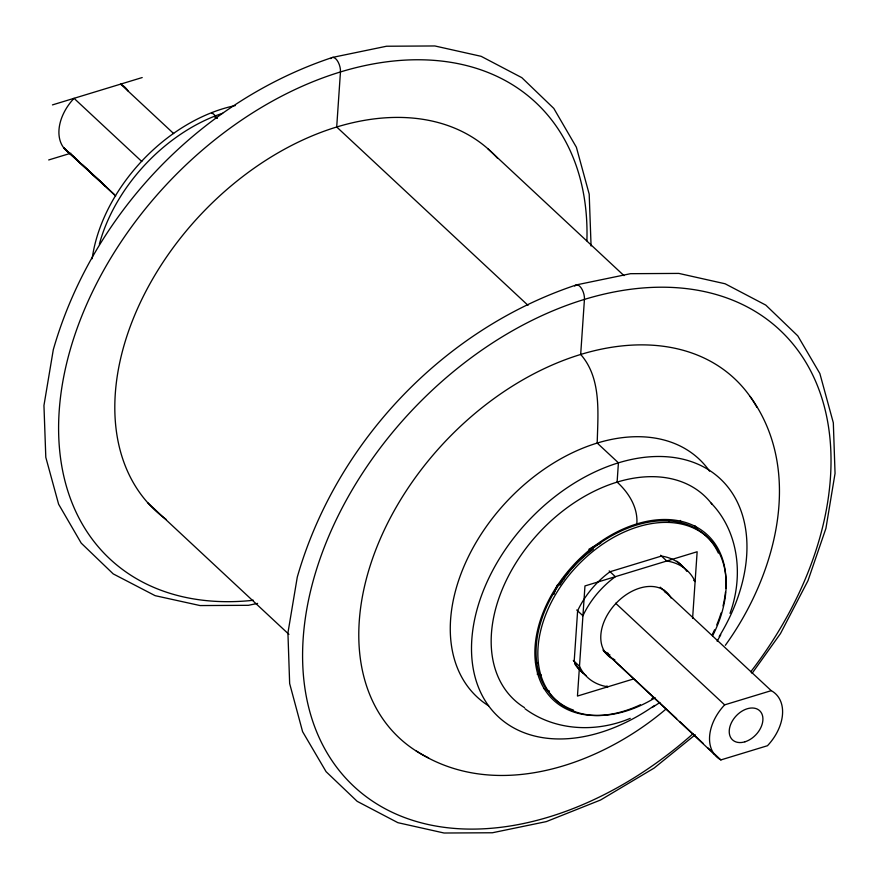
<?xml version="1.0" encoding="UTF-8"?>
<svg xmlns="http://www.w3.org/2000/svg" width="879" height="879" viewBox="0 0 879 879"><rect width="100%" height="100%" fill="white"/><g stroke="black" fill="none" stroke-linecap="round" stroke-linejoin="round"><path stroke-width="1.32" d="M636.825 523.906C638.132 507.622 628.738 492.669 617.102 482.099L618.42 462.826L597.204 443.049C597.907 413.537 601.741 378.311 580.678 354.446L584.436 299.387A9.966 4.681 73 0 0 581.019 287.708A9.966 4.681 73 0 0 574.778 286.093M574.185 661.283L577.624 610.817M692.597 618.355L697.146 551.748L584.964 585.941L577.459 696.058L633.55 678.962M730.009 613.344C743.502 576.734 739.085 531.971 711.144 503.129M717.121 641.231L720.78 634.759M725.329 645.318C775.509 575.899 804.593 471.605 750.128 396.451M752.039 673.402L780.486 633.561L807.988 580.667L825.919 528.4L835.05 473.44L833.325 422.799L819.854 373.52L797.791 335.877L765.796 305.112L725.12 283.774L678.83 273.413L630.518 273.688L576.624 284.84M666.381 708.738C600.291 765.235 495.404 802.549 416.141 750.853M695.234 734.767L654.119 768.081L600.555 800.011L546.298 821.612L492.383 832.765L444.082 833.017L397.879 822.678L357.182 801.34L326.098 771.696L302.596 731.669L289.652 683.554L287.927 632.924L297.278 577.129C335.8 442.675 442.928 329.504 575.756 285.126M652.207 707.485L659.865 702.53M331.779 57.673C198.951 102.052 91.823 215.223 53.3 349.677L43.95 405.472L45.807 457.344L58.618 504.216L81.22 543.134L113.204 573.888L155.122 595.665L200.093 605.565L248.405 605.312L257.602 603.401M630.232 718.363C596.325 732.723 555.22 731.075 525.016 708.749M52.454 104.898L142.2 77.55M48.697 159.956L70.814 153.221M561.626 579.58L564.23 578.789M610.048 571.735L661.458 556.066A73.1 50.125 -47 0 1 686.84 571.372M615.619 603.225L724.648 704.859L771.235 690.663A43.17 29.6 -47 0 1 767.477 745.722L720.89 759.917L708.122 748.018M332.636 57.388L386.54 46.235L434.852 45.961L481.143 56.322L521.818 77.66L553.814 108.425L576.382 147.243L589.194 194.127L591.073 245.988M67.815 151.825L105.634 186.348L63.651 147.705L115.676 196.028M487.768 148.639L623.991 275.632M528.004 305.343L336.701 126.994L340.459 71.935A9.966 4.681 73 0 0 337.031 60.255A9.966 4.681 73 0 0 330.801 58.64M693.784 580.338L695.113 581.568A73.067 50.103 -47 0 0 666.754 561L660.568 555.242M173.657 133.564L120.621 84.12A43.17 29.6 -47 0 1 128.07 90.976M660.25 587.194L771.235 690.663M609.169 570.91L615.355 576.679A73.067 50.103 -47 0 0 582.909 615.772L576.745 609.993M141.805 161.505L74.034 98.327A43.17 29.6 -47 0 0 68.793 152.506M71.254 154.297L79.11 161.626M82.066 164.373L114.479 194.589M603.027 650.042L676.687 718.714M679.643 721.461L703.211 743.436M606.96 685.972L607.839 686.796A73.067 50.103 -47 0 1 579.47 666.26L573.306 660.459M147.705 502.711L288.927 634.363M603.423 650.493L714.264 754.248M216.673 118.39L215.443 115.852L211.905 112.556A13.284 9.109 -47 0 0 212.169 113.633M720.89 759.917A43.17 29.6 -47 0 1 724.648 704.859M99.36 244.175A146.101 100.173 -47 0 1 222.651 113.248M217.322 118.225A13.284 9.109 -47 0 1 214.894 117.281M92.152 258.745A146.101 100.173 -47 0 1 235.418 105.546M559.846 585.084A83.011 56.915 -47 0 1 593.325 549.243M553.891 594.402A59.772 40.983 -47 0 1 557.638 584.546M588.831 549.331A59.772 40.983 -47 0 1 600.72 543.266M606.642 652.811A43.17 29.6 -47 0 1 604.719 651.822M655.174 697.739A111.237 76.275 -47 0 1 537.849 652.284A111.237 76.275 -47 0 1 657.997 522.763A111.237 76.275 -47 0 1 712.561 635.869M663.843 590.073A43.17 29.6 -47 0 1 665.502 592.644M610.004 654.987A43.17 29.6 -47 0 1 604.488 652.119M573.558 710.166A111.237 76.275 -47 0 1 573.8 565.988A111.237 76.275 -47 0 1 718.341 553.045M608.235 653.339A43.17 29.6 -47 0 1 603.565 651.053M577.569 610.861A73.1 50.125 -47 0 1 609.982 571.757M614.828 659.755A43.17 29.6 -47 0 1 615.135 604.28A43.17 29.6 -47 0 1 671.018 597.995M586.249 675.643A73.133 50.136 -47 0 1 574.251 661.458M676.775 561.187A73.056 50.092 -47 0 1 683.291 567.351M583.678 673.435A73.056 50.092 -47 0 1 574.569 663.612M253.427 600.269A312.133 214.015 -47 0 1 63.211 379.442A312.133 214.015 -47 0 1 351.402 68.826A312.133 214.015 -47 0 1 586.897 240.835M166.252 519.489A245.713 168.482 -47 0 1 197.401 218.179A245.713 168.482 -47 0 1 497.272 157.989M640.417 704.771A112.897 77.407 -47 0 1 534.981 657.042A112.897 77.407 -47 0 1 631.364 525.719A112.897 77.407 -47 0 1 725.79 588.436M725.472 592.072A112.897 77.407 -47 0 1 723.032 605.95M721.099 612.971A112.897 77.407 -47 0 1 716.748 624.936M714.583 629.814A112.897 77.407 -47 0 1 712.21 634.671M653.965 697.454A112.897 77.407 -47 0 1 651.691 698.827M524.499 707.639A139.464 95.624 -47 0 1 538.607 533.245A139.464 95.624 -47 0 1 712.122 504.403M549.419 691.092A112.875 77.396 -47 0 1 543.508 688.334M695.036 525.829A112.809 77.352 -47 0 1 697.003 529.191M654.525 705.474A162.703 111.556 -47 0 1 471.507 649.603A162.703 111.556 -47 0 1 652.394 456.651A162.703 111.556 -47 0 1 719.209 636.484M488.614 705.837A162.703 111.556 -47 0 1 507.194 501.03A162.703 111.556 -47 0 1 709.551 471.133M541.211 674.929A112.875 77.396 -47 0 1 537.168 674.116M680.39 520.456A112.809 77.352 -47 0 1 681.137 523.082M428.6 757.896A245.713 168.482 -47 0 1 444.06 442.741A245.713 168.482 -47 0 1 756.863 407.23M668.842 519.544A112.897 77.407 -47 0 1 669.073 521.697M537.684 662.744A112.897 77.407 -47 0 1 535.509 662.667M693.212 733.547A312.133 214.015 -47 0 1 303.156 672.028A312.133 214.015 -47 0 1 661.678 287.202A312.133 214.015 -47 0 1 750.776 671.765M744.952 741.799A19.909 13.646 -47 0 0 762.884 720.165A19.909 13.646 -47 0 0 747.194 708.771A19.909 13.646 -47 0 0 729.262 730.416A19.909 13.646 -47 0 0 744.952 741.799"/></g></svg>
